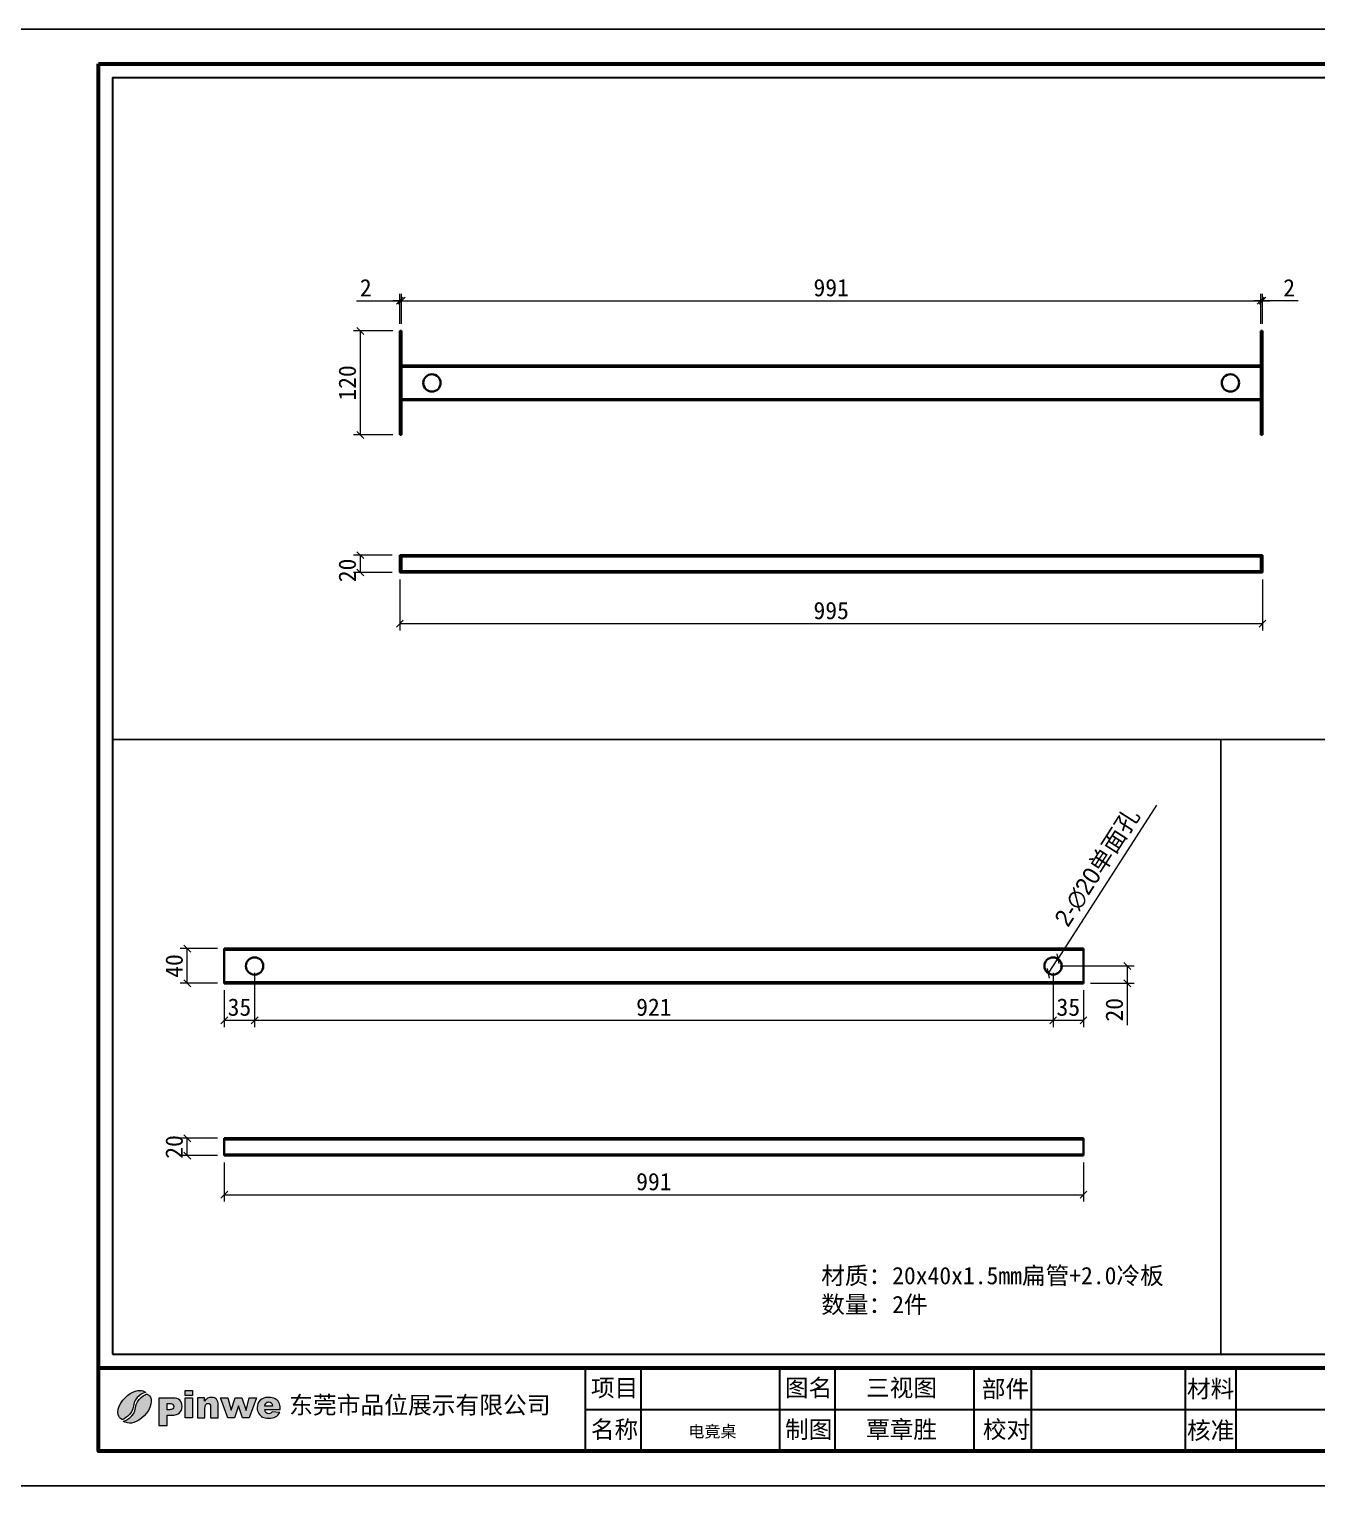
# Model space of a CAD drawing. Header units: inches. Extents: x 21728 to 86065, y -20660 to 1996.
# Drawn here: x 81393 to 82878, y -14953 to -13273 of the extents above; entities that cross this region are included whole.
import ezdxf

# ---------------------------------------------------------------- set-up
doc = ezdxf.new("R2010")
doc.units = ezdxf.units.IN
doc.header["$MEASUREMENT"] = 0
doc.layers.add('_U+56FE_U+5C42 1', color=7, linetype='Continuous')
for name, color, linetype, lineweight in [('图框', 5, 'Continuous', 60), ('粗实线', 7, 'Continuous', 35), ('轮廓线', 7, 'Continuous', 30)]:
    doc.layers.add(name, color=color, linetype=linetype, lineweight=lineweight)
doc.styles.add('ee', font='simfang.ttf')
doc.styles.get("Standard").update_dxf_attribs({"font": 'arial.ttf'})
doc.styles.add('宋体', font='')
doc.styles.add('样式 1', font='')
doc.styles.get('宋体').set_extended_font_data('SimSun')
doc.styles.get('样式 1').set_extended_font_data('SimSun')
doc.dimstyles.new('1-8', dxfattribs={"dimscale": 8, "dimtxt": 2.5, "dimasz": 1, "dimexe": 1, "dimexo": 1, "dimtad": 1, "dimdec": 1, "dimdsep": 46, "dimtxsty": '宋体', "dimblk": 'OBLIQUE', "dimcen": 2.5, "dimclrd": 3, "dimclre": 3, "dimclrt": 256, "dimadec": 0, "dimazin": 0, "dimtfac": 1, "dimtdec": 1, "dimtmove": 1, "dimatfit": 3, "dimfxl": 0, "dimlwd": 9, "dimlwe": 9, "dimarcsym": 0})

# ---------------------------------------------------------------- blocks, each defined once
blk = doc.blocks.new('_Oblique')
at = {"color": 0, "linetype": 'ByBlock', "lineweight": -2}
blk.add_line((-0.5, -0.5), (0.5, 0.5), dxfattribs=at)
blk = doc.blocks.new('*D105')
at = {"color": 3, "lineweight": 9, "transparency": 16777216}
for p, q in [((81820.8, -13907.8), (81820.8, -13966.8)), ((82815.8, -13907.8), (82815.8, -13966.8)), ((81820.8, -13958.8), (82815.8, -13958.8))]:
    blk.add_line(p, q, dxfattribs=at)
at = {"layer": 'Defpoints', "color": 0, "transparency": 16777216}
for p in [(81820.8, -13899.8), (82815.8, -13899.8), (82815.8, -13958.8)]:
    blk.add_point(p, dxfattribs=at)
at = {"color": 3, "lineweight": 9, "transparency": 16777216, "xscale": 8, "yscale": 8, "zscale": 8, "rotation": 180}
blk.add_blockref('_Oblique', (81820.8, -13958.8), dxfattribs=at)
at = {"color": 3, "lineweight": 9, "transparency": 16777216, "xscale": 8, "yscale": 8, "zscale": 8}
blk.add_blockref('_Oblique', (82815.8, -13958.8), dxfattribs=at)
at = {"transparency": 16777216, "insert": (82318.3, -13943.8), "char_height": 20, "attachment_point": 5, "style": '宋体'}
blk.add_mtext('995', dxfattribs=at)
blk = doc.blocks.new('*D103')
at = {"color": 3, "lineweight": 9, "transparency": 16777216}
for p, q in [((81811.9, -13879.8), (81767.3, -13879.8)), ((81775.3, -13899.8), (81775.3, -13879.8)), ((81811.9, -13899.8), (81767.3, -13899.8))]:
    blk.add_line(p, q, dxfattribs=at)
at = {"layer": 'Defpoints', "color": 0, "transparency": 16777216}
for p in [(81775.3, -13879.8), (81819.9, -13879.8), (81819.9, -13899.8)]:
    blk.add_point(p, dxfattribs=at)
at = {"color": 3, "lineweight": 9, "transparency": 16777216, "xscale": 8, "yscale": 8, "zscale": 8}
for p, rotation in [((81775.3, -13879.8), 90), ((81775.3, -13899.8), 270)]:
    blk.add_blockref('_Oblique', p, dxfattribs=dict(at, rotation=rotation))
at = {"transparency": 16777216, "insert": (81760.3, -13897.4), "char_height": 20, "attachment_point": 5, "rotation": 90, "style": '宋体'}
blk.add_mtext('20', dxfattribs=at)
blk = doc.blocks.new('*D106')
at = {"color": 3, "lineweight": 9, "transparency": 16777216}
for p, q in [((81812.8, -13621.2), (81767.3, -13621.2)), ((81775.3, -13741.2), (81775.3, -13621.2)), ((81812.8, -13741.2), (81767.3, -13741.2))]:
    blk.add_line(p, q, dxfattribs=at)
at = {"layer": 'Defpoints', "color": 0, "transparency": 16777216}
for p in [(81775.3, -13621.2), (81820.8, -13621.2), (81820.8, -13741.2)]:
    blk.add_point(p, dxfattribs=at)
at = {"color": 3, "lineweight": 9, "transparency": 16777216, "xscale": 8, "yscale": 8, "zscale": 8}
for p, rotation in [((81775.3, -13621.2), 90), ((81775.3, -13741.2), 270)]:
    blk.add_blockref('_Oblique', p, dxfattribs=dict(at, rotation=rotation))
at = {"transparency": 16777216, "insert": (81760.3, -13681.2), "char_height": 20, "attachment_point": 5, "rotation": 90, "style": '宋体'}
blk.add_mtext('120', dxfattribs=at)
blk = doc.blocks.new('*D107')
at = {"color": 3, "lineweight": 9, "transparency": 16777216}
for p, q in [((81771, -13586.4), (81820.8, -13586.4)), ((81820.8, -13586.4), (81812.8, -13586.4)), ((81820.8, -13613.2), (81820.8, -13578.4)), ((81820.8, -13586.4), (81822.8, -13586.4)), ((81820.8, -13586.4), (81822.8, -13586.4)), ((81822.8, -13613.2), (81822.8, -13578.4)), ((81822.8, -13586.4), (81830.8, -13586.4))]:
    blk.add_line(p, q, dxfattribs=at)
at = {"layer": 'Defpoints', "color": 0, "transparency": 16777216}
for p in [(81822.8, -13586.4), (81820.8, -13621.2), (81822.8, -13621.2)]:
    blk.add_point(p, dxfattribs=at)
at = {"color": 3, "lineweight": 9, "transparency": 16777216, "xscale": 8, "yscale": 8, "zscale": 8}
blk.add_blockref('_Oblique', (81820.8, -13586.4), dxfattribs=at)
at = {"color": 3, "lineweight": 9, "transparency": 16777216, "xscale": 8, "yscale": 8, "zscale": 8, "rotation": 180}
blk.add_blockref('_Oblique', (81822.8, -13586.4), dxfattribs=at)
at = {"transparency": 16777216, "insert": (81781.5, -13571.4), "char_height": 20, "attachment_point": 5, "style": '宋体'}
blk.add_mtext('2', dxfattribs=at)
blk = doc.blocks.new('*D108')
at = {"color": 3, "lineweight": 9, "transparency": 16777216}
for p, q in [((81822.8, -13613.2), (81822.8, -13578.4)), ((81822.8, -13586.4), (82813.8, -13586.4)), ((82813.8, -13613.2), (82813.8, -13578.4))]:
    blk.add_line(p, q, dxfattribs=at)
at = {"layer": 'Defpoints', "color": 0, "transparency": 16777216}
for p in [(82813.8, -13586.4), (81822.8, -13621.2), (82813.8, -13621.2)]:
    blk.add_point(p, dxfattribs=at)
at = {"color": 3, "lineweight": 9, "transparency": 16777216, "xscale": 8, "yscale": 8, "zscale": 8, "rotation": 180}
blk.add_blockref('_Oblique', (81822.8, -13586.4), dxfattribs=at)
at = {"color": 3, "lineweight": 9, "transparency": 16777216, "xscale": 8, "yscale": 8, "zscale": 8}
blk.add_blockref('_Oblique', (82813.8, -13586.4), dxfattribs=at)
at = {"transparency": 16777216, "insert": (82318.3, -13571.4), "char_height": 20, "attachment_point": 5, "style": '宋体'}
blk.add_mtext('991', dxfattribs=at)
blk = doc.blocks.new('*D109')
at = {"color": 3, "lineweight": 9, "transparency": 16777216}
for p, q in [((82813.8, -13586.4), (82805.8, -13586.4)), ((82813.8, -13613.2), (82813.8, -13578.4)), ((82813.8, -13586.4), (82815.8, -13586.4)), ((82813.8, -13586.4), (82815.8, -13586.4)), ((82815.8, -13613.2), (82815.8, -13578.4)), ((82815.8, -13586.4), (82823.8, -13586.4)), ((82857, -13586.4), (82815.8, -13586.4))]:
    blk.add_line(p, q, dxfattribs=at)
at = {"layer": 'Defpoints', "color": 0, "transparency": 16777216}
for p in [(82815.8, -13586.4), (82813.8, -13621.2), (82815.8, -13621.2)]:
    blk.add_point(p, dxfattribs=at)
at = {"color": 3, "lineweight": 9, "transparency": 16777216, "xscale": 8, "yscale": 8, "zscale": 8}
blk.add_blockref('_Oblique', (82813.8, -13586.4), dxfattribs=at)
at = {"color": 3, "lineweight": 9, "transparency": 16777216, "xscale": 8, "yscale": 8, "zscale": 8, "rotation": 180}
blk.add_blockref('_Oblique', (82815.8, -13586.4), dxfattribs=at)
at = {"transparency": 16777216, "insert": (82846.5, -13571.4), "char_height": 20, "attachment_point": 5, "style": '宋体'}
blk.add_mtext('2', dxfattribs=at)
blk = doc.blocks.new('*D111')
at = {"color": 3, "lineweight": 9, "transparency": 16777216}
for p, q in [((81618.3, -14580.3), (81618.3, -14625.4)), ((82609.3, -14580.3), (82609.3, -14625.4)), ((81618.3, -14617.4), (82609.3, -14617.4))]:
    blk.add_line(p, q, dxfattribs=at)
at = {"layer": 'Defpoints', "color": 0, "transparency": 16777216}
for p in [(81618.3, -14572.3), (82609.3, -14572.3), (82609.3, -14617.4)]:
    blk.add_point(p, dxfattribs=at)
at = {"color": 3, "lineweight": 9, "transparency": 16777216, "xscale": 8, "yscale": 8, "zscale": 8, "rotation": 180}
blk.add_blockref('_Oblique', (81618.3, -14617.4), dxfattribs=at)
at = {"color": 3, "lineweight": 9, "transparency": 16777216, "xscale": 8, "yscale": 8, "zscale": 8}
blk.add_blockref('_Oblique', (82609.3, -14617.4), dxfattribs=at)
at = {"transparency": 16777216, "insert": (82113.8, -14602.4), "char_height": 20, "attachment_point": 5, "style": '宋体'}
blk.add_mtext('991', dxfattribs=at)
blk = doc.blocks.new('*D112')
at = {"color": 3, "lineweight": 9, "transparency": 16777216}
for p, q in [((81610.3, -14552.3), (81567.6, -14552.3)), ((81575.6, -14572.3), (81575.6, -14552.3)), ((81610.3, -14572.3), (81567.6, -14572.3))]:
    blk.add_line(p, q, dxfattribs=at)
at = {"layer": 'Defpoints', "color": 0, "transparency": 16777216}
for p in [(81575.6, -14552.3), (81618.3, -14552.3), (81618.3, -14572.3)]:
    blk.add_point(p, dxfattribs=at)
at = {"color": 3, "lineweight": 9, "transparency": 16777216, "xscale": 8, "yscale": 8, "zscale": 8}
for p, rotation in [((81575.6, -14552.3), 90), ((81575.6, -14572.3), 270)]:
    blk.add_blockref('_Oblique', p, dxfattribs=dict(at, rotation=rotation))
at = {"transparency": 16777216, "insert": (81560.6, -14562.3), "char_height": 20, "attachment_point": 5, "rotation": 90, "style": '宋体'}
blk.add_mtext('20', dxfattribs=at)
blk = doc.blocks.new('*D113')
at = {"color": 3, "lineweight": 9, "transparency": 16777216}
for p, q in [((81610.3, -14333.6), (81567.6, -14333.6)), ((81575.6, -14373.6), (81575.6, -14333.6)), ((81610.3, -14373.6), (81567.6, -14373.6))]:
    blk.add_line(p, q, dxfattribs=at)
at = {"layer": 'Defpoints', "color": 0, "transparency": 16777216}
for p in [(81575.6, -14333.6), (81618.3, -14333.6), (81618.3, -14373.6)]:
    blk.add_point(p, dxfattribs=at)
at = {"color": 3, "lineweight": 9, "transparency": 16777216, "xscale": 8, "yscale": 8, "zscale": 8}
for p, rotation in [((81575.6, -14333.6), 90), ((81575.6, -14373.6), 270)]:
    blk.add_blockref('_Oblique', p, dxfattribs=dict(at, rotation=rotation))
at = {"transparency": 16777216, "insert": (81560.6, -14353.6), "char_height": 20, "attachment_point": 5, "rotation": 90, "style": '宋体'}
blk.add_mtext('40', dxfattribs=at)
blk = doc.blocks.new('*D114')
at = {"color": 3, "lineweight": 9, "transparency": 16777216}
for p, q in [((81653.3, -14361.6), (81653.3, -14424.2)), ((81618.3, -14381.6), (81618.3, -14424.2)), ((81618.3, -14416.2), (81653.3, -14416.2))]:
    blk.add_line(p, q, dxfattribs=at)
at = {"layer": 'Defpoints', "color": 0, "transparency": 16777216}
for p in [(81653.3, -14353.6), (81618.3, -14373.6), (81653.3, -14416.2)]:
    blk.add_point(p, dxfattribs=at)
at = {"color": 3, "lineweight": 9, "transparency": 16777216, "xscale": 8, "yscale": 8, "zscale": 8, "rotation": 180}
blk.add_blockref('_Oblique', (81618.3, -14416.2), dxfattribs=at)
at = {"color": 3, "lineweight": 9, "transparency": 16777216, "xscale": 8, "yscale": 8, "zscale": 8}
blk.add_blockref('_Oblique', (81653.3, -14416.2), dxfattribs=at)
at = {"transparency": 16777216, "insert": (81635.8, -14401.2), "char_height": 20, "attachment_point": 5, "style": '宋体'}
blk.add_mtext('35', dxfattribs=at)
blk = doc.blocks.new('*D117')
at = {"color": 3, "lineweight": 9, "transparency": 16777216}
for p, q in [((82574.3, -14361.6), (82574.3, -14424.2)), ((81653.3, -14391.8), (81653.3, -14424.2)), ((81653.3, -14416.2), (82574.3, -14416.2))]:
    blk.add_line(p, q, dxfattribs=at)
at = {"layer": 'Defpoints', "color": 0, "transparency": 16777216}
for p in [(82574.3, -14353.6), (81653.3, -14383.8), (82574.3, -14416.2)]:
    blk.add_point(p, dxfattribs=at)
at = {"color": 3, "lineweight": 9, "transparency": 16777216, "xscale": 8, "yscale": 8, "zscale": 8, "rotation": 180}
blk.add_blockref('_Oblique', (81653.3, -14416.2), dxfattribs=at)
at = {"color": 3, "lineweight": 9, "transparency": 16777216, "xscale": 8, "yscale": 8, "zscale": 8}
blk.add_blockref('_Oblique', (82574.3, -14416.2), dxfattribs=at)
at = {"transparency": 16777216, "insert": (82113.8, -14401.2), "char_height": 20, "attachment_point": 5, "style": '宋体'}
blk.add_mtext('921', dxfattribs=at)
blk = doc.blocks.new('*D118')
at = {"color": 3, "lineweight": 9, "transparency": 16777216}
for p, q in [((82574.3, -14361.6), (82574.3, -14424.2)), ((82609.3, -14381.6), (82609.3, -14424.2)), ((82574.3, -14416.2), (82609.3, -14416.2))]:
    blk.add_line(p, q, dxfattribs=at)
at = {"layer": 'Defpoints', "color": 0, "transparency": 16777216}
for p in [(82574.3, -14353.6), (82609.3, -14373.6), (82609.3, -14416.2)]:
    blk.add_point(p, dxfattribs=at)
at = {"color": 3, "lineweight": 9, "transparency": 16777216, "xscale": 8, "yscale": 8, "zscale": 8, "rotation": 180}
blk.add_blockref('_Oblique', (82574.3, -14416.2), dxfattribs=at)
at = {"color": 3, "lineweight": 9, "transparency": 16777216, "xscale": 8, "yscale": 8, "zscale": 8}
blk.add_blockref('_Oblique', (82609.3, -14416.2), dxfattribs=at)
at = {"transparency": 16777216, "insert": (82591.8, -14401.2), "char_height": 20, "attachment_point": 5, "style": '宋体'}
blk.add_mtext('35', dxfattribs=at)
blk = doc.blocks.new('*D104')
at = {"color": 3, "lineweight": 9, "transparency": 16777216}
for p, q in [((82582.3, -14353.6), (82667.9, -14353.6)), ((82659.9, -14373.6), (82659.9, -14353.6)), ((82617.3, -14373.6), (82667.9, -14373.6)), ((82659.9, -14422), (82659.9, -14373.6))]:
    blk.add_line(p, q, dxfattribs=at)
at = {"layer": 'Defpoints', "color": 0, "transparency": 16777216}
for p in [(82574.3, -14353.6), (82659.9, -14353.6), (82609.3, -14373.6)]:
    blk.add_point(p, dxfattribs=at)
at = {"color": 3, "lineweight": 9, "transparency": 16777216, "xscale": 8, "yscale": 8, "zscale": 8}
for p, rotation in [((82659.9, -14353.6), 90), ((82659.9, -14373.6), 270)]:
    blk.add_blockref('_Oblique', p, dxfattribs=dict(at, rotation=rotation))
at = {"transparency": 16777216, "insert": (82644.9, -14404.1), "char_height": 20, "attachment_point": 5, "rotation": 90, "style": '宋体'}
blk.add_mtext('20', dxfattribs=at)
blk = doc.blocks.new('*D119')
at = {"color": 3, "lineweight": 9, "transparency": 16777216}
for p in [(82693.6, -14168.1), (82568.9, -14362)]:
    blk.add_line(p, (82579.7, -14345.2), dxfattribs=at)
at = {"layer": 'Defpoints', "color": 0, "transparency": 16777216}
for p in [(82579.7, -14345.2), (82568.9, -14362)]:
    blk.add_point(p, dxfattribs=at)
at = {"color": 3, "lineweight": 9, "transparency": 16777216, "xscale": 8, "yscale": 8, "zscale": 8}
for p, rotation in [((82579.7, -14345.2), 237.2628531140126), ((82568.9, -14362), 57.26285311401262)]:
    blk.add_blockref('_Oblique', p, dxfattribs=dict(at, rotation=rotation))
at = {"transparency": 16777216, "insert": (82625.7, -14240.1), "char_height": 20, "attachment_point": 5, "rotation": 57.2629, "style": '宋体'}
blk.add_mtext('{\\fGulim|b0|i0|c134|p0;2-\\fGulim|b0|i0|c129|p0;∅20}单面孔', dxfattribs=at)

msp = doc.modelspace()

# ---------------------------------------------------------------- hatches: boundary and pattern name
h = msp.add_hatch(color=256)
h.dxf.hatch_style = 1
edge = h.paths.add_edge_path()
edge.add_spline(control_points=[(81682.78, -14865.29), (81682.78, -14865.29), (81665.21, -14865.29), (81665.21, -14865.29), (81665.37, -14866.7), (81665.74, -14867.75), (81666.35, -14868.44), (81667.2, -14869.43), (81668.3, -14869.92), (81669.67, -14869.92), (81670.54, -14869.92), (81671.36, -14869.7), (81672.13, -14869.28), (81672.6, -14869.01), (81673.12, -14868.53), (81673.66, -14867.85), (81673.66, -14867.85), (81682.29, -14868.64), (81682.29, -14868.64), (81680.97, -14870.93), (81679.38, -14872.58), (81677.52, -14873.57), (81675.65, -14874.57), (81672.97, -14875.07), (81669.49, -14875.07), (81666.45, -14875.07), (81664.08, -14874.64), (81662.34, -14873.79), (81660.6, -14872.93), (81659.17, -14871.58), (81658.02, -14869.72), (81656.88, -14867.86), (81656.31, -14865.67), (81656.31, -14863.16), (81656.31, -14859.58), (81657.46, -14856.68), (81659.75, -14854.47), (81662.03, -14852.27), (81665.19, -14851.16), (81669.22, -14851.16), (81672.49, -14851.16), (81675.07, -14851.66), (81676.96, -14852.65), (81678.86, -14853.64), (81680.3, -14855.07), (81681.3, -14856.96), (81682.29, -14858.83), (81682.78, -14861.29), (81682.78, -14864.3), (81682.78, -14864.3), (81682.78, -14865.29), (81682.78, -14865.29)], knot_values=[0, 0, 0, 0, 1, 1, 1, 2, 2, 2, 3, 3, 3, 4, 4, 4, 5, 5, 5, 6, 6, 6, 7, 7, 7, 8, 8, 8, 9, 9, 9, 10, 10, 10, 11, 11, 11, 12, 12, 12, 13, 13, 13, 14, 14, 14, 15, 15, 15, 16, 16, 16, 17, 17, 17, 17], degree=3, periodic=0)
edge = h.paths.add_edge_path(flags=16)
edge.add_spline(control_points=[(81673.88, -14861.11), (81673.71, -14859.41), (81673.25, -14858.19), (81672.51, -14857.45), (81671.77, -14856.72), (81670.8, -14856.35), (81669.59, -14856.35), (81668.19, -14856.35), (81667.08, -14856.91), (81666.24, -14858.02), (81665.71, -14858.71), (81665.38, -14859.74), (81665.23, -14861.11), (81665.23, -14861.11), (81673.88, -14861.11), (81673.88, -14861.11)], knot_values=[0, 0, 0, 0, 1, 1, 1, 2, 2, 2, 3, 3, 3, 4, 4, 4, 5, 5, 5, 5], degree=3, periodic=0)
h.paths.add_polyline_path([(81613.93, -14851.69), (81622.4, -14851.69), (81626.07, -14866.03), (81630.74, -14851.69), (81638.58, -14851.69), (81643.41, -14866.06), (81647.1, -14851.69), (81655.51, -14851.69), (81647.1, -14874.54), (81639.32, -14874.54), (81634.7, -14860.79), (81630.23, -14874.54), (81622.41, -14874.54)])
edge = h.paths.add_edge_path()
edge.add_spline(control_points=[(81587.27, -14851.69), (81587.27, -14851.69), (81595.43, -14851.69), (81595.43, -14851.69), (81595.43, -14851.69), (81595.43, -14855.41), (81595.43, -14855.41), (81596.65, -14853.88), (81597.87, -14852.79), (81599.12, -14852.14), (81600.37, -14851.49), (81601.88, -14851.16), (81603.67, -14851.16), (81606.09, -14851.16), (81607.98, -14851.88), (81609.35, -14853.32), (81610.72, -14854.76), (81611.4, -14856.99), (81611.4, -14860.01), (81611.4, -14860.01), (81611.4, -14874.54), (81611.4, -14874.54), (81611.4, -14874.54), (81602.59, -14874.54), (81602.59, -14874.54), (81602.59, -14874.54), (81602.59, -14861.97), (81602.59, -14861.97), (81602.59, -14860.53), (81602.33, -14859.52), (81601.8, -14858.92), (81601.27, -14858.33), (81600.53, -14858.03), (81599.58, -14858.03), (81598.53, -14858.03), (81597.67, -14858.43), (81597.01, -14859.23), (81596.36, -14860.04), (81596.03, -14861.48), (81596.03, -14863.56), (81596.03, -14863.56), (81596.03, -14874.54), (81596.03, -14874.54), (81596.03, -14874.54), (81587.27, -14874.54), (81587.27, -14874.54), (81587.27, -14874.54), (81587.27, -14851.69), (81587.27, -14851.69)], knot_values=[0, 0, 0, 0, 1, 1, 1, 2, 2, 2, 3, 3, 3, 4, 4, 4, 5, 5, 5, 6, 6, 6, 7, 7, 7, 8, 8, 8, 9, 9, 9, 10, 10, 10, 11, 11, 11, 12, 12, 12, 13, 13, 13, 14, 14, 14, 15, 15, 15, 16, 16, 16, 16], degree=3, periodic=0)
h.paths.add_polyline_path([(81573.06, -14843.01), (81581.83, -14843.01), (81581.83, -14848.96), (81573.06, -14848.96)])
h.paths.add_polyline_path([(81573.06, -14851.69), (81581.83, -14851.69), (81581.83, -14874.54), (81573.06, -14874.54)])
edge = h.paths.add_edge_path()
edge.add_spline(control_points=[(81542.79, -14851.84), (81542.79, -14851.84), (81558.99, -14851.84), (81558.99, -14851.84), (81562.52, -14851.84), (81565.17, -14852.68), (81566.93, -14854.36), (81568.68, -14856.04), (81569.56, -14858.43), (81569.56, -14861.54), (81569.56, -14864.72), (81568.6, -14867.22), (81566.69, -14869.01), (81564.77, -14870.81), (81561.84, -14871.7), (81557.91, -14871.7), (81557.91, -14871.7), (81552.56, -14871.7), (81552.56, -14871.7), (81552.56, -14871.7), (81552.56, -14883.37), (81552.56, -14883.37), (81552.56, -14883.37), (81542.79, -14883.37), (81542.79, -14883.37), (81542.79, -14883.37), (81542.79, -14851.84), (81542.79, -14851.84)], knot_values=[0, 0, 0, 0, 1, 1, 1, 2, 2, 2, 3, 3, 3, 4, 4, 4, 5, 5, 5, 6, 6, 6, 7, 7, 7, 8, 8, 8, 9, 9, 9, 9], degree=3, periodic=0)
edge = h.paths.add_edge_path(flags=16)
edge.add_spline(control_points=[(81552.56, -14865.32), (81552.56, -14865.32), (81554.96, -14865.32), (81554.96, -14865.32), (81556.86, -14865.32), (81558.19, -14864.99), (81558.95, -14864.33), (81559.71, -14863.68), (81560.1, -14862.84), (81560.1, -14861.82), (81560.1, -14860.83), (81559.77, -14860), (81559.1, -14859.31), (81558.44, -14858.62), (81557.19, -14858.27), (81555.35, -14858.27), (81555.35, -14858.27), (81552.56, -14858.27), (81552.56, -14858.27), (81552.56, -14858.27), (81552.56, -14865.32), (81552.56, -14865.32)], knot_values=[0, 0, 0, 0, 1, 1, 1, 2, 2, 2, 3, 3, 3, 4, 4, 4, 5, 5, 5, 6, 6, 6, 7, 7, 7, 7], degree=3, periodic=0)
edge = h.paths.add_edge_path()
edge.add_spline(control_points=[(81502, -14878.64), (81502, -14878.64), (81506.35, -14882.38), (81513.82, -14880.13), (81521.29, -14877.89), (81531.63, -14868.89), (81533.74, -14859.11), (81535.84, -14849.32), (81528.83, -14847.18), (81528.83, -14847.18), (81528.83, -14847.18), (81516.6, -14852.89), (81515.99, -14863.15), (81515.38, -14873.41), (81503.9, -14878.5), (81502, -14878.64)], knot_values=[0, 0, 0, 0, 1, 1, 1, 2, 2, 2, 3, 3, 3, 4, 4, 4, 5, 5, 5, 5], degree=3, periodic=0)
edge = h.paths.add_edge_path()
edge.add_spline(control_points=[(81527.61, -14845.32), (81527.61, -14845.32), (81523.26, -14841.58), (81515.79, -14843.82), (81508.32, -14846.07), (81497.98, -14855.07), (81495.87, -14864.85), (81493.77, -14874.64), (81500.78, -14876.77), (81500.78, -14876.77), (81500.78, -14876.77), (81513.01, -14871.07), (81513.62, -14860.81), (81514.23, -14850.55), (81525.71, -14845.46), (81527.61, -14845.32)], knot_values=[0, 0, 0, 0, 1, 1, 1, 2, 2, 2, 3, 3, 3, 4, 4, 4, 5, 5, 5, 5], degree=3, periodic=0)

# ---------------------------------------------------------------- linework, layer by layer
at = {"color": 1}
for p, q in [((81489.23, -14092.29), (83633.23, -14092.29)), ((82767.73, -14092.29), (82767.73, -14801.17))]:
    msp.add_line(p, q, dxfattribs=at)
at = {"layer": '_U+56FE_U+5C42 1', "lineweight": 0}
for points in [[(81573.06, -14843.01), (81581.83, -14843.01), (81581.83, -14848.96), (81573.06, -14848.96), (81573.06, -14843.01)], [(81573.06, -14851.69), (81581.83, -14851.69), (81581.83, -14874.54), (81573.06, -14874.54), (81573.06, -14851.69)], [(81613.93, -14851.69), (81622.4, -14851.69), (81626.07, -14866.03), (81630.74, -14851.69), (81638.58, -14851.69), (81643.41, -14866.06), (81647.1, -14851.69), (81655.51, -14851.69), (81647.1, -14874.54), (81639.32, -14874.54), (81634.7, -14860.79), (81630.23, -14874.54), (81622.41, -14874.54), (81613.93, -14851.69)]]:
    msp.add_lwpolyline(points, dxfattribs=at)
for points, knots in [([(81527.61, -14845.32), (81527.61, -14845.32), (81523.26, -14841.58), (81515.79, -14843.82), (81508.32, -14846.07), (81497.98, -14855.07), (81495.87, -14864.85), (81493.77, -14874.64), (81500.78, -14876.77), (81500.78, -14876.77), (81500.78, -14876.77), (81513.01, -14871.07), (81513.62, -14860.81), (81514.23, -14850.55), (81525.71, -14845.46), (81527.61, -14845.32)], [0, 0, 0, 0, 1, 1, 1, 2, 2, 2, 3, 3, 3, 4, 4, 4, 5, 5, 5, 5]), ([(81502, -14878.64), (81502, -14878.64), (81506.35, -14882.38), (81513.82, -14880.13), (81521.29, -14877.89), (81531.63, -14868.89), (81533.74, -14859.11), (81535.84, -14849.32), (81528.83, -14847.18), (81528.83, -14847.18), (81528.83, -14847.18), (81516.6, -14852.89), (81515.99, -14863.15), (81515.38, -14873.41), (81503.9, -14878.5), (81502, -14878.64)], [0, 0, 0, 0, 1, 1, 1, 2, 2, 2, 3, 3, 3, 4, 4, 4, 5, 5, 5, 5]), ([(81587.27, -14851.69), (81587.27, -14851.69), (81595.43, -14851.69), (81595.43, -14851.69), (81595.43, -14851.69), (81595.43, -14855.41), (81595.43, -14855.41), (81596.65, -14853.88), (81597.87, -14852.79), (81599.12, -14852.14), (81600.37, -14851.49), (81601.88, -14851.16), (81603.67, -14851.16), (81606.09, -14851.16), (81607.98, -14851.88), (81609.35, -14853.32), (81610.72, -14854.76), (81611.4, -14856.99), (81611.4, -14860.01), (81611.4, -14860.01), (81611.4, -14874.54), (81611.4, -14874.54), (81611.4, -14874.54), (81602.59, -14874.54), (81602.59, -14874.54), (81602.59, -14874.54), (81602.59, -14861.97), (81602.59, -14861.97), (81602.59, -14860.53), (81602.33, -14859.52), (81601.8, -14858.92), (81601.27, -14858.33), (81600.53, -14858.03), (81599.58, -14858.03), (81598.53, -14858.03), (81597.67, -14858.43), (81597.01, -14859.23), (81596.36, -14860.04), (81596.03, -14861.48), (81596.03, -14863.56), (81596.03, -14863.56), (81596.03, -14874.54), (81596.03, -14874.54), (81596.03, -14874.54), (81587.27, -14874.54), (81587.27, -14874.54), (81587.27, -14874.54), (81587.27, -14851.69), (81587.27, -14851.69)], [0, 0, 0, 0, 1, 1, 1, 2, 2, 2, 3, 3, 3, 4, 4, 4, 5, 5, 5, 6, 6, 6, 7, 7, 7, 8, 8, 8, 9, 9, 9, 10, 10, 10, 11, 11, 11, 12, 12, 12, 13, 13, 13, 14, 14, 14, 15, 15, 15, 16, 16, 16, 16]), ([(81682.78, -14865.29), (81682.78, -14865.29), (81665.21, -14865.29), (81665.21, -14865.29), (81665.37, -14866.7), (81665.74, -14867.75), (81666.35, -14868.44), (81667.2, -14869.43), (81668.3, -14869.92), (81669.67, -14869.92), (81670.54, -14869.92), (81671.36, -14869.7), (81672.13, -14869.28), (81672.6, -14869.01), (81673.12, -14868.53), (81673.66, -14867.85), (81673.66, -14867.85), (81682.29, -14868.64), (81682.29, -14868.64), (81680.97, -14870.93), (81679.38, -14872.58), (81677.52, -14873.57), (81675.65, -14874.57), (81672.97, -14875.07), (81669.49, -14875.07), (81666.45, -14875.07), (81664.08, -14874.64), (81662.34, -14873.79), (81660.6, -14872.93), (81659.17, -14871.58), (81658.02, -14869.72), (81656.88, -14867.86), (81656.31, -14865.67), (81656.31, -14863.16), (81656.31, -14859.58), (81657.46, -14856.68), (81659.75, -14854.47), (81662.03, -14852.27), (81665.19, -14851.16), (81669.22, -14851.16), (81672.49, -14851.16), (81675.07, -14851.66), (81676.96, -14852.65), (81678.86, -14853.64), (81680.3, -14855.07), (81681.3, -14856.96), (81682.29, -14858.83), (81682.78, -14861.29), (81682.78, -14864.3), (81682.78, -14864.3), (81682.78, -14865.29), (81682.78, -14865.29)], [0, 0, 0, 0, 1, 1, 1, 2, 2, 2, 3, 3, 3, 4, 4, 4, 5, 5, 5, 6, 6, 6, 7, 7, 7, 8, 8, 8, 9, 9, 9, 10, 10, 10, 11, 11, 11, 12, 12, 12, 13, 13, 13, 14, 14, 14, 15, 15, 15, 16, 16, 16, 17, 17, 17, 17]), ([(81542.79, -14851.84), (81542.79, -14851.84), (81558.99, -14851.84), (81558.99, -14851.84), (81562.52, -14851.84), (81565.17, -14852.68), (81566.93, -14854.36), (81568.68, -14856.04), (81569.56, -14858.43), (81569.56, -14861.54), (81569.56, -14864.72), (81568.6, -14867.22), (81566.69, -14869.01), (81564.77, -14870.81), (81561.84, -14871.7), (81557.91, -14871.7), (81557.91, -14871.7), (81552.56, -14871.7), (81552.56, -14871.7), (81552.56, -14871.7), (81552.56, -14883.37), (81552.56, -14883.37), (81552.56, -14883.37), (81542.79, -14883.37), (81542.79, -14883.37), (81542.79, -14883.37), (81542.79, -14851.84), (81542.79, -14851.84)], [0, 0, 0, 0, 1, 1, 1, 2, 2, 2, 3, 3, 3, 4, 4, 4, 5, 5, 5, 6, 6, 6, 7, 7, 7, 8, 8, 8, 9, 9, 9, 9]), ([(81552.56, -14865.32), (81552.56, -14865.32), (81554.96, -14865.32), (81554.96, -14865.32), (81556.86, -14865.32), (81558.19, -14864.99), (81558.95, -14864.33), (81559.71, -14863.68), (81560.1, -14862.84), (81560.1, -14861.82), (81560.1, -14860.83), (81559.77, -14860), (81559.1, -14859.31), (81558.44, -14858.62), (81557.19, -14858.27), (81555.35, -14858.27), (81555.35, -14858.27), (81552.56, -14858.27), (81552.56, -14858.27), (81552.56, -14858.27), (81552.56, -14865.32), (81552.56, -14865.32)], [0, 0, 0, 0, 1, 1, 1, 2, 2, 2, 3, 3, 3, 4, 4, 4, 5, 5, 5, 6, 6, 6, 7, 7, 7, 7]), ([(81673.88, -14861.11), (81673.71, -14859.41), (81673.25, -14858.19), (81672.51, -14857.45), (81671.77, -14856.72), (81670.8, -14856.35), (81669.59, -14856.35), (81668.19, -14856.35), (81667.08, -14856.91), (81666.24, -14858.02), (81665.71, -14858.71), (81665.38, -14859.74), (81665.23, -14861.11), (81665.23, -14861.11), (81673.88, -14861.11), (81673.88, -14861.11)], [0, 0, 0, 0, 1, 1, 1, 2, 2, 2, 3, 3, 3, 4, 4, 4, 5, 5, 5, 5])]:
    msp.add_open_spline(points, degree=3, knots=knots, dxfattribs=at)
at = {"layer": 'Defpoints'}
msp.add_lwpolyline([(81313.23, -14953.17), (83689.23, -14953.17), (83689.23, -13273.17), (81313.23, -13273.17)], close=True, dxfattribs=at)
at = {"layer": '图框', "color": 32}
msp.add_lwpolyline([(81473.23, -13313.17), (83649.23, -13313.17), (83649.23, -14913.17), (81473.23, -14913.17)], close=True, dxfattribs=at)
msp.add_lwpolyline([(81473.23, -14817.17), (83649.23, -14817.17)], dxfattribs=at)
at = {"layer": '粗实线'}
for p, q in [((81820.77, -13621.16), (81822.77, -13621.16)), ((81820.77, -13626.16), (81820.77, -13621.16)), ((81822.77, -13621.16), (81822.77, -13626.16)), ((82815.77, -13621.16), (82813.77, -13621.16)), ((82813.77, -13621.16), (82813.77, -13626.16)), ((82815.77, -13626.16), (82815.77, -13621.16)), ((81822.77, -13626.16), (81820.77, -13626.16)), ((81820.77, -13736.16), (81820.77, -13626.16)), ((81822.77, -13736.16), (81822.77, -13626.16)), ((82813.77, -13626.16), (82815.77, -13626.16)), ((82813.77, -13736.16), (82813.77, -13626.16)), ((82815.77, -13736.16), (82815.77, -13626.16)), ((82813.77, -13661.16), (81822.77, -13661.16)), ((82813.77, -13662.56), (81822.77, -13662.56)), ((81822.77, -13662.56), (81822.77, -13699.76)), ((82813.77, -13662.56), (82813.77, -13699.76)), ((82813.77, -13699.76), (81822.77, -13699.76)), ((82813.77, -13701.16), (81822.77, -13701.16)), ((81820.77, -13736.16), (81822.77, -13736.16)), ((81820.77, -13741.16), (81820.77, -13736.16)), ((81822.77, -13741.16), (81820.77, -13741.16)), ((81822.77, -13736.16), (81822.77, -13741.16)), ((82815.77, -13736.16), (82813.77, -13736.16)), ((82813.77, -13736.16), (82813.77, -13741.16)), ((82813.77, -13741.16), (82815.77, -13741.16)), ((82815.77, -13741.16), (82815.77, -13736.16)), ((81820.77, -13879.83), (81822.77, -13879.83)), ((81820.77, -13894.83), (81820.77, -13879.83)), ((82813.77, -13879.83), (81822.77, -13879.83)), ((81822.77, -13894.83), (81822.77, -13879.83)), ((82813.77, -13881.23), (81822.77, -13881.23)), ((82813.77, -13894.83), (82813.77, -13879.83)), ((82815.77, -13879.83), (82813.77, -13879.83)), ((82815.77, -13894.83), (82815.77, -13879.83)), ((81820.77, -13894.83), (81822.77, -13894.83)), ((81820.77, -13899.83), (81820.77, -13894.83)), ((81822.77, -13899.83), (81820.77, -13899.83)), ((81822.77, -13894.83), (81822.77, -13899.83)), ((82813.77, -13898.43), (81822.77, -13898.43)), ((82813.77, -13899.83), (81822.77, -13899.83)), ((82815.77, -13894.83), (82813.77, -13894.83)), ((82813.77, -13894.83), (82813.77, -13899.83)), ((82813.77, -13899.83), (82815.77, -13899.83)), ((82815.77, -13899.83), (82815.77, -13894.83)), ((81618.29, -14333.63), (81618.29, -14373.63)), ((82609.29, -14333.63), (81618.29, -14333.63)), ((82609.29, -14335.03), (81618.29, -14335.03)), ((82609.29, -14333.63), (82609.29, -14373.63)), ((82609.29, -14372.23), (81618.29, -14372.23)), ((82609.29, -14373.63), (81618.29, -14373.63)), ((82609.29, -14552.3), (81618.29, -14552.3)), ((81618.29, -14567.3), (81618.29, -14552.3)), ((82609.29, -14553.7), (81618.29, -14553.7)), ((82609.29, -14567.3), (82609.29, -14552.3)), ((81618.29, -14567.3), (81618.29, -14572.3)), ((82609.29, -14570.9), (81618.29, -14570.9)), ((82609.29, -14572.3), (81618.29, -14572.3)), ((82609.29, -14567.3), (82609.29, -14572.3))]:
    msp.add_line(p, q, dxfattribs=at)
for centre in [(81857.77, -13681.16), (82778.77, -13681.16), (81653.29, -14353.63), (82574.29, -14353.63)]:
    msp.add_circle(centre, 10, dxfattribs=at)
at = {"layer": '轮廓线'}
for p, q in [((82035.07, -14913.17), (82035.07, -14817.17)), ((82099.07, -14913.17), (82099.07, -14817.17)), ((82259.07, -14913.17), (82259.07, -14817.17)), ((82323.07, -14913.17), (82323.07, -14817.17)), ((82483.07, -14913.17), (82483.07, -14817.17)), ((82549.43, -14913.17), (82549.43, -14817.17)), ((82727.08, -14913.17), (82727.08, -14817.17)), ((82785.56, -14913.17), (82785.56, -14817.17)), ((82035.07, -14865.17), (83649.23, -14865.17))]:
    msp.add_line(p, q, dxfattribs=at)
at = {"layer": '轮廓线', "color": 7}
msp.add_lwpolyline([(81489.23, -14801.17), (83633.23, -14801.17), (83633.23, -13329.17), (81489.23, -13329.17)], close=True, dxfattribs=at)

# ---------------------------------------------------------------- texts
at = {"color": 7, "lineweight": 15, "insert": (82306.81, -14711.79), "char_height": 20, "width": 533.1676, "attachment_point": 4, "style": 'ee'}
msp.add_mtext('\\P材质：20x40x1.5mm扁管+2.0冷板\\P数量：2件', dxfattribs=at)
at = {"insert": (81693.13, -14849.84, 2.58), "char_height": 20.0908, "width": 1329.106, "attachment_point": 1}
msp.add_mtext('{\\fSimSun|b0|i0|c134|p2;东莞市品位展示有限公司}', dxfattribs=at)
at = {"layer": '轮廓线', "attachment_point": 5, "style": '样式 1'}
for s, insert, char_height, width in [('{\\fSimSun|b1|i0|c134|p2;项目}', (82068.47, -14841.17), 20, 149.7729), ('{\\fSimSun|b1|i0|c134|p2;图名}', (82292.22, -14841.17), 20, 149.7729), ('{\\fSimSun|b1|i0|c134|p2;三视图}', (82399.41, -14841.17), 20, 149.7729), ('{\\fSimSun|b1|i0|c134|p2;部件}', (82519.37, -14842.37), 20, 149.7729), ('{\\fSimSun|b1|i0|c134|p2;材料}', (82755.96, -14842.3), 20, 149.7729), ('{\\fSimSun|b1|i0|c134|p2;名称}', (82068.42, -14889.17), 20, 149.7729), ('{\\fSimSun|b1|i0|c134|p2;电竟桌}', (82181.32, -14891.13), 13.6, 176.9097), ('{\\fSimSun|b1|i0|c134|p2;制图}', (82292.42, -14889.17), 20, 149.7729), ('{\\fSimSun|b1|i0|c134|p2;覃章胜}', (82399.41, -14889.17), 20, 149.7729), ('{\\fSimSun|b1|i0|c134|p2;校对}', (82520.52, -14889.17), 20, 149.7729), ('{\\fSimSun|b1|i0|c134|p2;核准}', (82755.96, -14890.3), 20, 149.7729)]:
    msp.add_mtext(s, dxfattribs=dict(at, insert=insert, char_height=char_height, width=width))

# ---------------------------------------------------------------- dimensions: what is measured, and where the dimension line sits
at = {"color": 1}
for base, p1, p2, picture, middle in [((81822.77, -13586.43), (81820.77, -13621.16), (81822.77, -13621.16), '*D107', (81781.52, -13590.4)), ((82815.77, -13586.43), (82813.77, -13621.16), (82815.77, -13621.16), '*D109', (82846.48, -13593.25)), ((81653.29, -14416.24), (81618.29, -14373.63), (81653.29, -14353.63), '*D114', (81635.79, -14416.24)), ((82609.29, -14416.24), (82574.29, -14353.63), (82609.29, -14373.63), '*D118', (82591.79, -14416.24))]:
    dim = msp.add_linear_dim(base=base, p1=p1, p2=p2, dimstyle='1-8', dxfattribs=at)
    dim.commit()
    dim.dimension.update_dxf_attribs({"geometry": picture, "text_midpoint": middle, "dimtype": 160})
for base, p1, p2, picture, middle in [((82813.77, -13586.43), (81822.77, -13621.16), (82813.77, -13621.16), '*D108', (82318.27, -13571.43)), ((82815.77, -13958.76), (81820.77, -13899.83), (82815.77, -13899.83), '*D105', (82318.27, -13943.76)), ((82574.29, -14416.24), (81653.29, -14383.78), (82574.29, -14353.63), '*D117', (82113.79, -14401.24)), ((82609.29, -14617.42), (81618.29, -14572.3), (82609.29, -14572.3), '*D111', (82113.79, -14602.42))]:
    dim = msp.add_linear_dim(base=base, p1=p1, p2=p2, dimstyle='1-8', dxfattribs=at)
    dim.commit()
    dim.dimension.update_dxf_attribs({"geometry": picture, "text_midpoint": middle})
for base, p1, p2, picture, middle in [((81775.27, -13621.16), (81820.77, -13741.16), (81820.77, -13621.16), '*D106', (81760.27, -13681.16)), ((81575.61, -14333.63), (81618.29, -14373.63), (81618.29, -14333.63), '*D113', (81560.61, -14353.63))]:
    dim = msp.add_linear_dim(base=base, p1=p1, p2=p2, angle=90, dimstyle='1-8', dxfattribs=at)
    dim.commit()
    dim.dimension.update_dxf_attribs({"geometry": picture, "text_midpoint": middle})
for base, p1, p2, picture, middle in [((81775.27, -13879.83), (81819.86, -13899.83), (81819.86, -13879.83), '*D103', (81775.27, -13897.38)), ((82659.92, -14353.63), (82609.29, -14373.63), (82574.29, -14353.63), '*D104', (82659.92, -14404.11)), ((81575.61, -14552.3), (81618.29, -14572.3), (81618.29, -14552.3), '*D112', (81575.61, -14562.3))]:
    dim = msp.add_linear_dim(base=base, p1=p1, p2=p2, angle=90, dimstyle='1-8', dxfattribs=at)
    dim.commit()
    dim.dimension.update_dxf_attribs({"geometry": picture, "text_midpoint": middle, "dimtype": 160})
dim = msp.add_diameter_dim_2p(p1=(82568.88, -14362.04), p2=(82579.69, -14345.22), text='{\\fGulim|b0|i0|c134|p0;2-\\fGulim|b0|i0|c129|p0;<>}单面孔', dimstyle='1-8', dxfattribs=at)
dim.commit()
dim.dimension.update_dxf_attribs({"geometry": '*D119', "text_midpoint": (82625.66, -14240.09)})

doc.saveas('drawing.dxf')
